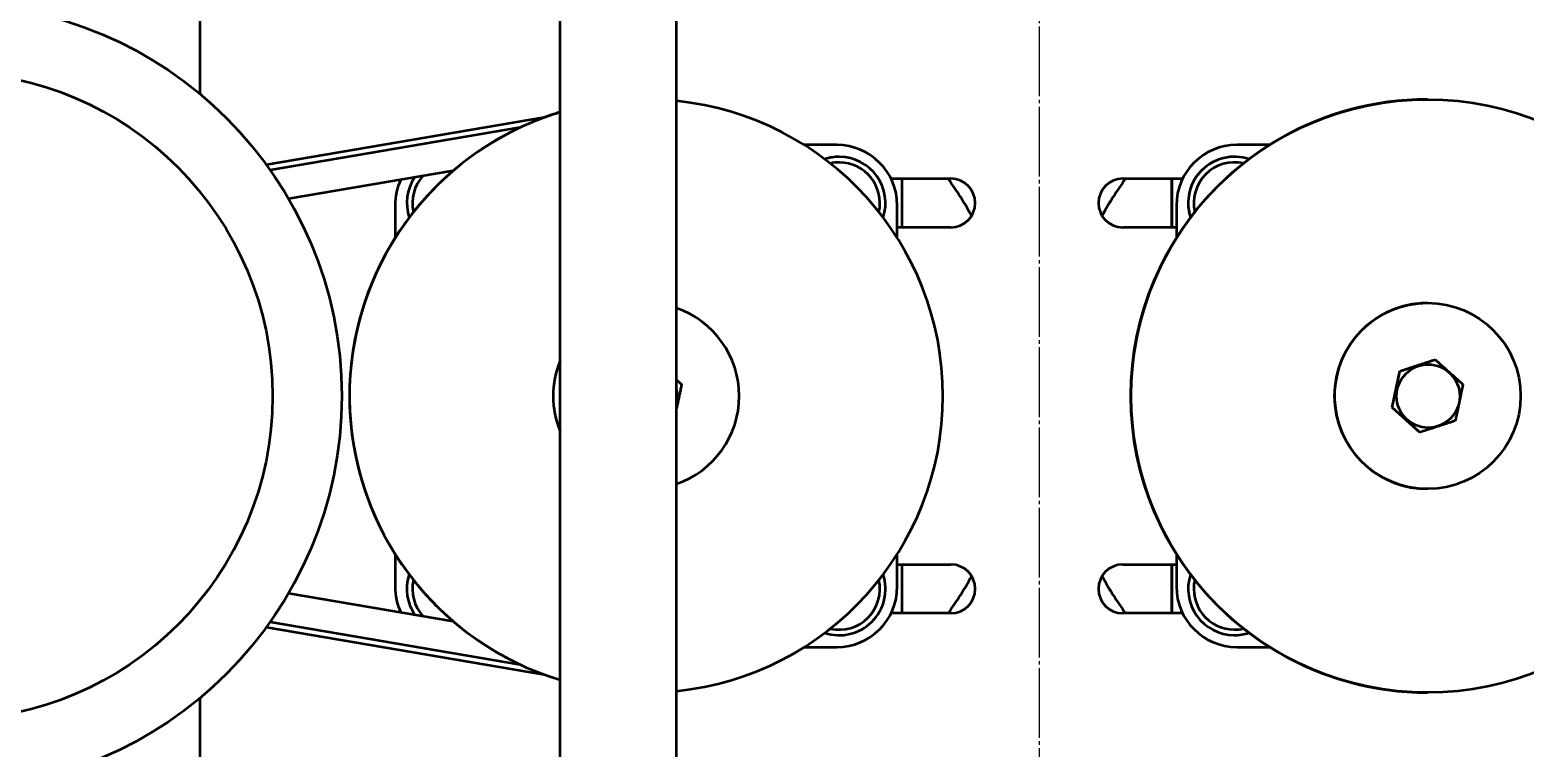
# Model space of a CAD drawing. Header units: millimetres. Extents: x 4915 to 15267, y 4787 to 10268.
# Drawn here: x 6060.7 to 6382.2, y 8873.5 to 9028 of the extents above; entities that cross this region are included whole.
import ezdxf

# ---------------------------------------------------------------- set-up
doc = ezdxf.new("R2010")
doc.units = ezdxf.units.MM
doc.linetypes.add('JIS_08_15', pattern=[17.25, 15, -0.75, 0.75, -0.75])
doc.layers.add('中心線', color=4, linetype='JIS_08_15', lineweight=25)
doc.layers.add('外形線', color=7, linetype='Continuous', lineweight=50)

msp = doc.modelspace()

# ---------------------------------------------------------------- linework, layer by layer
at = {"layer": '中心線'}
msp.add_line((6277.74, 9908.5), (6277.74, 8443.88), dxfattribs=at)
at = {"layer": '外形線'}
for p, q in [((6174.76, 8849.78), (6174.76, 9048.78)), ((6199.76, 8849.78), (6199.76, 9048.78)), ((6097.24, 9034.28), (6097.24, 9014.31)), ((6171.31, 9009.18), (6111.61, 8998.99)), ((6171.31, 9009.18), (6111.61, 8998.99)), ((6166.15, 9007.04), (6112.42, 8997.86)), ((6234.24, 9003.27), (6227.23, 9003.27)), ((6327.26, 9003.28), (6320.24, 9003.28)), ((6151.74, 8997.73), (6116.37, 8991.69)), ((6245.9, 8996.03), (6258.74, 8996.03)), ((6248.24, 8996.03), (6248.24, 8985.53)), ((6295.74, 8996.03), (6308.58, 8996.03)), ((6306.24, 8996.03), (6306.24, 8985.53)), ((6306.24, 8985.53), (6306.24, 8996.03)), ((6139.24, 8990.27), (6139.24, 8983.24)), ((6139.24, 8990.27), (6139.24, 8983.24)), ((6247.24, 8983.28), (6247.24, 8990.27)), ((6307.24, 8990.28), (6307.24, 8983.25)), ((6307.24, 8990.28), (6307.24, 8983.25)), ((6258.74, 8985.53), (6247.24, 8985.53)), ((6307.24, 8985.53), (6295.74, 8985.53)), ((6355.29, 8954.61), (6362.89, 8957.11)), ((6353.65, 8946.78), (6355.29, 8954.61)), ((6359.62, 8941.45), (6353.65, 8946.78)), ((6139.24, 8915.3), (6139.24, 8908.27)), ((6139.24, 8915.3), (6139.24, 8908.27)), ((6247.24, 8908.27), (6247.24, 8915.27)), ((6307.24, 8915.31), (6307.24, 8908.28)), ((6307.24, 8915.31), (6307.24, 8908.28)), ((6247.24, 8913.03), (6258.74, 8913.03)), ((6248.24, 8913.03), (6248.24, 8902.53)), ((6295.74, 8913.03), (6307.24, 8913.03)), ((6306.24, 8913.03), (6306.24, 8902.53)), ((6306.24, 8902.53), (6306.24, 8913.03)), ((6116.37, 8906.86), (6151.74, 8900.82)), ((6147.94, 8904.23), (6147.91, 8904.38)), ((6148.11, 8904.17), (6147.94, 8904.23)), ((6258.74, 8902.53), (6245.9, 8902.53)), ((6308.58, 8902.53), (6295.74, 8902.53)), ((6111.61, 8899.56), (6171.31, 8889.36)), ((6111.61, 8899.56), (6171.31, 8889.36)), ((6112.42, 8900.69), (6166.15, 8891.51)), ((6227.23, 8895.27), (6234.24, 8895.27)), ((6320.24, 8895.28), (6327.26, 8895.28)), ((6097.24, 8884.24), (6097.24, 8864.28))]:
    msp.add_line(p, q, dxfattribs=at).dxf.unprotected_set("ltscale", 0)
for points in [[(6355.29, 8954.61), (6355.65, 8954.73), (6356, 8954.85), (6356.34, 8954.96), (6356.67, 8955.07), (6356.99, 8955.17), (6357.31, 8955.27), (6357.62, 8955.38), (6357.92, 8955.48), (6358.22, 8955.58), (6358.52, 8955.67), (6358.82, 8955.77), (6359.11, 8955.87), (6359.4, 8955.96), (6359.7, 8956.06), (6360, 8956.16), (6360.29, 8956.26), (6360.6, 8956.36), (6360.9, 8956.46), (6361.21, 8956.56), (6361.53, 8956.66), (6361.86, 8956.77), (6362.19, 8956.88), (6362.53, 8956.99), (6362.89, 8957.11)], [(6362.89, 8957.11), (6363.17, 8956.85), (6363.45, 8956.61), (6363.72, 8956.37), (6363.98, 8956.14), (6364.23, 8955.91), (6364.48, 8955.69), (6364.72, 8955.47), (6364.96, 8955.26), (6365.19, 8955.05), (6365.43, 8954.84), (6365.66, 8954.64), (6365.89, 8954.43), (6366.12, 8954.22), (6366.35, 8954.02), (6366.58, 8953.81), (6366.82, 8953.6), (6367.05, 8953.39), (6367.29, 8953.17), (6367.54, 8952.96), (6367.79, 8952.73), (6368.04, 8952.5), (6368.3, 8952.27), (6368.57, 8952.03), (6368.85, 8951.78)], [(6353.65, 8946.78), (6353.73, 8947.15), (6353.81, 8947.51), (6353.88, 8947.85), (6353.95, 8948.19), (6354.02, 8948.52), (6354.08, 8948.84), (6354.15, 8949.16), (6354.22, 8949.47), (6354.28, 8949.78), (6354.35, 8950.09), (6354.41, 8950.39), (6354.47, 8950.7), (6354.54, 8951), (6354.6, 8951.3), (6354.66, 8951.61), (6354.73, 8951.92), (6354.79, 8952.23), (6354.86, 8952.55), (6354.93, 8952.87), (6355, 8953.2), (6355.07, 8953.54), (6355.14, 8953.89), (6355.21, 8954.24), (6355.29, 8954.61)], [(6199.76, 8952.75), (6199.8, 8952.71), (6199.85, 8952.67), (6199.89, 8952.63), (6199.93, 8952.6), (6199.98, 8952.56), (6200.02, 8952.52), (6200.06, 8952.48), (6200.11, 8952.44), (6200.15, 8952.4), (6200.2, 8952.36), (6200.24, 8952.32), (6200.29, 8952.28), (6200.33, 8952.24), (6200.38, 8952.2), (6200.43, 8952.15), (6200.47, 8952.11), (6200.52, 8952.07), (6200.57, 8952.03), (6200.61, 8951.99), (6200.66, 8951.94), (6200.71, 8951.9), (6200.76, 8951.86), (6200.81, 8951.82), (6200.85, 8951.77)], [(6200.85, 8951.77), (6200.8, 8951.52), (6200.75, 8951.27), (6200.7, 8951.03), (6200.65, 8950.8), (6200.6, 8950.56), (6200.55, 8950.34), (6200.51, 8950.11), (6200.46, 8949.89), (6200.41, 8949.67), (6200.37, 8949.46), (6200.33, 8949.24), (6200.28, 8949.03), (6200.24, 8948.82), (6200.19, 8948.61), (6200.15, 8948.4), (6200.11, 8948.2), (6200.06, 8947.99), (6200.02, 8947.78), (6199.98, 8947.58), (6199.93, 8947.37), (6199.89, 8947.16), (6199.85, 8946.95), (6199.8, 8946.74), (6199.76, 8946.53)], [(6368.85, 8951.78), (6368.82, 8951.61), (6368.78, 8951.44), (6368.75, 8951.27), (6368.71, 8951.11), (6368.68, 8950.94), (6368.64, 8950.78), (6368.61, 8950.61), (6368.58, 8950.45), (6368.54, 8950.29), (6368.51, 8950.13), (6368.48, 8949.97), (6368.44, 8949.81), (6368.41, 8949.65), (6368.38, 8949.49), (6368.34, 8949.33), (6368.31, 8949.17), (6368.27, 8949.01), (6368.24, 8948.85), (6368.21, 8948.68), (6368.17, 8948.52), (6368.14, 8948.36), (6368.11, 8948.19), (6368.07, 8948.03), (6368.04, 8947.86)], [(6368.04, 8947.86), (6368, 8947.7), (6367.97, 8947.53), (6367.93, 8947.37), (6367.9, 8947.2), (6367.86, 8947.04), (6367.83, 8946.88), (6367.8, 8946.72), (6367.76, 8946.56), (6367.73, 8946.4), (6367.7, 8946.24), (6367.66, 8946.08), (6367.63, 8945.92), (6367.6, 8945.76), (6367.56, 8945.6), (6367.53, 8945.43), (6367.49, 8945.27), (6367.46, 8945.11), (6367.43, 8944.95), (6367.39, 8944.78), (6367.36, 8944.62), (6367.32, 8944.45), (6367.29, 8944.29), (6367.25, 8944.12), (6367.22, 8943.95)], [(6359.62, 8941.45), (6359.34, 8941.7), (6359.07, 8941.94), (6358.81, 8942.17), (6358.55, 8942.4), (6358.3, 8942.62), (6358.06, 8942.84), (6357.82, 8943.06), (6357.58, 8943.27), (6357.35, 8943.48), (6357.11, 8943.69), (6356.88, 8943.89), (6356.65, 8944.1), (6356.42, 8944.31), (6356.19, 8944.51), (6355.96, 8944.72), (6355.72, 8944.93), (6355.48, 8945.15), (6355.24, 8945.36), (6354.99, 8945.59), (6354.74, 8945.81), (6354.48, 8946.04), (6354.21, 8946.28), (6353.94, 8946.53), (6353.65, 8946.78)], [(6367.22, 8943.95), (6366.86, 8943.83), (6366.52, 8943.72), (6366.18, 8943.61), (6365.86, 8943.5), (6365.54, 8943.4), (6365.23, 8943.29), (6364.92, 8943.19), (6364.62, 8943.09), (6364.32, 8942.99), (6364.03, 8942.9), (6363.73, 8942.8), (6363.44, 8942.7), (6363.15, 8942.61), (6362.85, 8942.51), (6362.55, 8942.41), (6362.25, 8942.31), (6361.95, 8942.21), (6361.64, 8942.11), (6361.33, 8942.01), (6361, 8941.9), (6360.67, 8941.79), (6360.33, 8941.68), (6359.98, 8941.57), (6359.62, 8941.45)]]:
    msp.add_lwpolyline(points, dxfattribs=at).dxf.unprotected_set("ltscale", 0)
for centre, radius in [((6043.28, 8949.27), 84.5), ((6043.29, 8949.27), 69.63), ((6361.25, 8949.28), 63.8), ((6361.25, 8949.28), 20), ((6361.38, 8949.25), 6.8)]:
    msp.add_circle(centre, radius, dxfattribs=at).dxf.unprotected_set("ltscale", 0)
for centre, radius, start, end in [((6193.25, 8949.27), 63.8, 275.8534, 84.1466), ((6361.25, 8949.28), 63.8, 90, 270), ((6361.25, 8949.28), 63.8, 89.9989, 270.0011), ((6361.25, 8949.28), 63.8, 90, 270), ((6361.25, 8949.28), 63.8, 90, 270), ((6361.25, 8949.28), 63.8, 89.999, 270.001), ((6193.25, 8949.27), 63.8, 107.8722, 253.1512), ((6193.25, 8949.27), 63.8, 107.8722, 110.1174), ((6193.25, 8949.27), 63.8, 107.8722, 110.1167), ((6193.25, 8949.27), 63.8, 107.8722, 110.1155), ((6193.25, 8949.27), 63.8, 107.8722, 110.115), ((6193.25, 8949.27), 63.8, 107.8722, 110.115), ((6193.25, 8949.27), 63.8, 106.8438, 107.8722), ((6193.25, 8949.27), 63.8, 106.8488, 107.8722), ((6193.25, 8949.27), 63.8, 106.846, 107.8722), ((6193.25, 8949.27), 63.8, 106.8446, 107.8722), ((6193.25, 8949.27), 63.8, 106.8482, 107.8722), ((6193.25, 8949.27), 63.8, 106.8468, 107.8722), ((6193.25, 8949.27), 63.8, 116.3793, 243.6207), ((6234.24, 8990.27), 13, 0, 90), ((6320.24, 8990.28), 13, 90, 180), ((6320.24, 8990.28), 13, 90, 180), ((6234.74, 8990.77), 9.96, 90, 108.1474), ((6234.74, 8990.77), 9.96, 89.3908, 108.1536), ((6234.74, 8990.77), 8.76, 89.3908, 102.6342), ((6234.74, 8990.77), 8.76, 347.3806, 89.3908), ((6234.74, 8990.77), 9.96, 341.8615, 89.3908), ((6319.74, 8990.78), 9.96, 90, 198.2393), ((6319.74, 8990.78), 9.96, 71.7767, 198.231), ((6319.74, 8990.78), 8.76, 77.2812, 192.7262), ((6193.25, 8949.27), 63.8, 130.5872, 229.4128), ((6193.25, 8949.27), 63.8, 130.587, 229.413), ((6193.25, 8949.27), 63.8, 130.5865, 229.4135), ((6193.25, 8949.27), 63.8, 130.5863, 229.4137), ((6152.24, 8990.27), 13, 154.827, 180), ((6152.24, 8990.27), 13, 154.8254, 180), ((6151.74, 8990.77), 9.96, 146.2034, 198.2393), ((6151.74, 8990.77), 9.96, 146.2014, 198.231), ((6151.74, 8990.77), 8.76, 138.2006, 192.7262), ((6193.24, 8949.27), 80, 28.9834, 35.7614), ((6258.74, 8990.78), 5.25, 270, 90), ((6258.74, 8990.78), 5.25, 270, 90), ((6295.74, 8990.78), 5.25, 90, 270), ((6361.23, 8949.28), 80, 144.2437, 151.0158), ((6361.24, 8949.28), 80, 144.2437, 151.0161), ((6193.25, 8949.27), 20, 288.983, 71.017), ((6361.25, 8949.28), 20, 105.1352, 270), ((6361.25, 8949.28), 20, 90, 105.1352), ((6193.25, 8949.27), 20, 157.625, 202.375), ((6193.25, 8949.27), 20, 157.6175, 202.3825), ((6193.13, 8949.3), 6.8, 347.1752, 12.8248), ((6258.74, 8907.78), 5.25, 270, 90), ((6258.74, 8907.78), 5.25, 270, 90), ((6295.74, 8907.78), 5.25, 90, 270), ((6151.74, 8907.77), 9.96, 163.0451, 213.7966), ((6151.74, 8907.77), 9.96, 163.0451, 213.7986), ((6151.74, 8907.77), 9.96, 161.7607, 163.0451), ((6151.74, 8907.77), 9.96, 161.769, 163.0451), ((6151.74, 8907.77), 8.76, 167.2738, 221.7994), ((6234.74, 8907.77), 9.96, 251.8464, 18.1385), ((6234.74, 8907.77), 8.76, 257.3658, 12.6194), ((6193.24, 8949.27), 80, 324.2437, 331.019), ((6361.23, 8949.28), 80, 208.9866, 215.7614), ((6361.24, 8949.28), 80, 208.9863, 215.7614), ((6319.74, 8907.78), 9.96, 161.7607, 269.3908), ((6319.74, 8907.78), 9.96, 161.769, 269.3908), ((6319.74, 8907.78), 8.76, 167.2738, 269.3908), ((6152.24, 8908.27), 13, 180, 205.173), ((6152.24, 8908.27), 13, 180, 205.1746), ((6234.24, 8908.27), 13, 270, 0), ((6320.24, 8908.28), 13, 180, 270), ((6320.24, 8908.28), 13, 180, 270), ((6319.74, 8907.78), 8.76, 269.3908, 282.7188), ((6319.74, 8907.78), 9.96, 269.3908, 270), ((6319.74, 8907.78), 9.96, 269.3908, 288.2233), ((6193.25, 8949.27), 63.8, 249.8826, 253.1562), ((6193.25, 8949.27), 63.8, 249.8833, 253.1554), ((6193.25, 8949.27), 63.8, 249.8845, 253.154), ((6193.25, 8949.27), 63.8, 249.885, 253.1518), ((6193.25, 8949.27), 63.8, 249.885, 253.1532)]:
    msp.add_arc(centre, radius, start, end, dxfattribs=at).dxf.unprotected_set("ltscale", 0)

doc.saveas('drawing.dxf')
